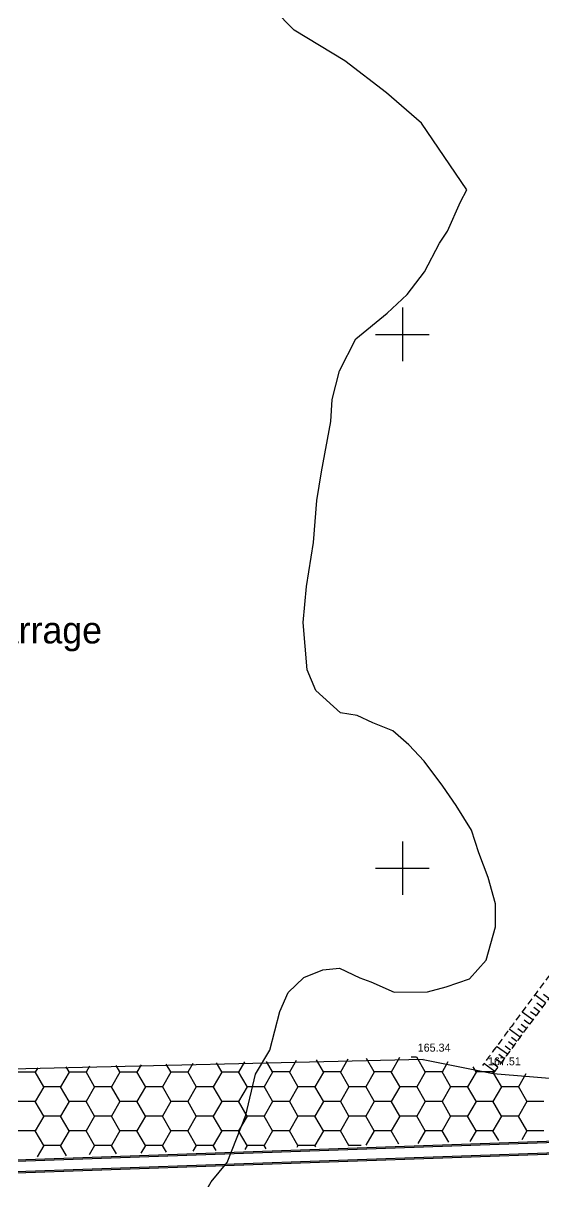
# Model space of a CAD drawing. Extents: x -83928 to -81707, y 15464 to 18601.
# Drawn here: x -83142 to -82947, y 15682.4 to 16116.6 of the extents above; entities that cross this region are included whole.
import ezdxf

# ---------------------------------------------------------------- set-up
doc = ezdxf.new("R2010")
doc.units = 0
doc.header["$MEASUREMENT"] = 0
doc.linetypes.add('INTERROMPU', pattern=[0.75, 0.5, -0.25])
for name, color, linetype in [('ALT', 7, 'Continuous'), ('Carroyage 1', 7, 'Continuous'), ('CONST', 7, 'Continuous'), ('LIMITE', 40, 'INTERROMPU'), ('POINTS', 3, 'Continuous'), ('Talus', 5, 'Continuous'), ('TITRE', 1, 'Continuous')]:
    doc.layers.add(name, color=color, linetype=linetype)

msp = doc.modelspace()

# ---------------------------------------------------------------- linework, layer by layer
at = {"linetype": 'ByBlock', "extrusion": (0.000932032, -0.005533, 0.999984)}
for p, q in [((-82992.24, 15728.21, 181.87), (-83215.39, 15723.01, 2.28)), ((-83124.81, 15723.59, 2.2), (-83125.91, 15725.5, 2.21)), ((-83117.2, 15725.74, 2.2), (-83118.45, 15723.58, 2.19)), ((-83105.76, 15723.59, 2.18), (-83107.16, 15726.02, 2.19)), ((-83097.84, 15726.28, 2.18), (-83099.4, 15723.58, 2.17)), ((-83086.71, 15723.59, 2.16), (-83088.41, 15726.54, 2.18)), ((-83078.48, 15726.82, 2.17), (-83080.35, 15723.58, 2.15)), ((-83067.66, 15723.6, 2.14), (-83069.66, 15727.06, 2.16)), ((-83059.12, 15727.35, 2.15), (-83061.3, 15723.58, 2.14)), ((-83048.61, 15723.6, 2.12), (-83050.91, 15727.58, 2.15)), ((-83039.76, 15727.89, 2.14), (-83042.25, 15723.58, 2.12)), ((-83029.56, 15723.6, 2.11), (-83032.16, 15728.1, 2.13)), ((-83020.4, 15728.43, 2.12), (-83023.2, 15723.58, 2.1)), ((-83010.51, 15723.6, 2.09), (-83013.41, 15728.62, 2.12)), ((-83001.04, 15728.97, 2.11), (-83004.15, 15723.58, 2.08)), ((-82994.64, 15729.09, 2.1), (-82996.69, 15729.09, 2.11)), ((-82994.59, 15729.15, 2.1), (-82994.63, 15729.08, 2.1)), ((-82991.46, 15723.6, 2.07), (-82994.63, 15729.1, 2.1)), ((-82992.24, 15728.21, 181.87), (-82965.92, 15723.08, 181.73)), ((-82982.92, 15727.36, 2.08), (-82985.1, 15723.58, 2.06)), ((-82972.41, 15723.6, 2.05), (-82973.52, 15725.52, 2.06)), ((-83137.52, 15723.58, 2.21), (-83143.87, 15723.58, 2.21)), ((-83134.33, 15718.09, 2.17), (-83137.51, 15723.59, 2.21)), ((-83136.56, 15725.2, 2.22), (-83137.5, 15723.57, 2.21)), ((-83124.8, 15723.58, 2.2), (-83127.98, 15718.08, 2.17)), ((-83118.47, 15723.58, 2.19), (-83124.82, 15723.58, 2.2)), ((-83115.28, 15718.09, 2.16), (-83118.46, 15723.59, 2.19)), ((-83105.75, 15723.58, 2.18), (-83108.93, 15718.08, 2.15)), ((-83099.42, 15723.58, 2.17), (-83105.77, 15723.58, 2.18)), ((-83096.23, 15718.1, 2.14), (-83099.41, 15723.59, 2.17)), ((-83086.7, 15723.58, 2.16), (-83089.88, 15718.08, 2.13)), ((-83080.37, 15723.58, 2.15), (-83086.72, 15723.58, 2.16)), ((-83077.18, 15718.1, 2.12), (-83080.36, 15723.6, 2.15)), ((-83067.65, 15723.58, 2.14), (-83070.83, 15718.08, 2.11)), ((-83061.32, 15723.58, 2.14), (-83067.67, 15723.58, 2.14)), ((-83058.13, 15718.1, 2.1), (-83061.31, 15723.6, 2.14)), ((-83048.6, 15723.58, 2.12), (-83051.78, 15718.08, 2.1)), ((-83042.27, 15723.59, 2.12), (-83048.62, 15723.59, 2.12)), ((-83039.08, 15718.1, 2.08), (-83042.26, 15723.6, 2.12)), ((-83029.55, 15723.58, 2.11), (-83032.73, 15718.08, 2.08)), ((-83023.22, 15723.59, 2.1), (-83029.57, 15723.59, 2.11)), ((-83020.03, 15718.1, 2.07), (-83023.21, 15723.6, 2.1)), ((-83010.5, 15723.58, 2.09), (-83013.68, 15718.08, 2.06)), ((-83004.17, 15723.59, 2.08), (-83010.52, 15723.59, 2.09)), ((-83000.98, 15718.1, 2.05), (-83004.16, 15723.6, 2.08)), ((-82991.45, 15723.58, 2.07), (-82994.63, 15718.08, 2.04)), ((-82985.12, 15723.59, 2.06), (-82991.47, 15723.59, 2.07)), ((-82981.93, 15718.1, 2.03), (-82985.11, 15723.6, 2.07)), ((-82972.4, 15723.58, 2.05), (-82975.58, 15718.08, 2.03)), ((-82966.07, 15723.59, 2.05), (-82972.42, 15723.59, 2.05)), ((-82962.88, 15718.1, 2.01), (-82966.06, 15723.6, 2.05)), ((-82965.79, 15724.05, 2.05), (-82966.05, 15723.58, 2.05)), ((-82965.92, 15723.08, 181.73), (-82824.57, 15710.87, 1.84)), ((-82953.73, 15722.92, 2.03), (-82956.53, 15718.09, 2.01)), ((-83134.33, 15718.08, 2.17), (-83137.5, 15712.58, 2.15)), ((-83127.99, 15718.08, 2.17), (-83134.34, 15718.08, 2.17)), ((-83124.8, 15712.59, 2.13), (-83127.98, 15718.09, 2.17)), ((-83115.28, 15718.08, 2.16), (-83118.45, 15712.58, 2.13)), ((-83108.94, 15718.08, 2.15), (-83115.29, 15718.08, 2.16)), ((-83105.75, 15712.6, 2.12), (-83108.93, 15718.09, 2.15)), ((-83096.23, 15718.08, 2.14), (-83099.4, 15712.58, 2.11)), ((-83089.89, 15718.08, 2.13), (-83096.24, 15718.08, 2.14)), ((-83086.7, 15712.6, 2.1), (-83089.88, 15718.1, 2.13)), ((-83077.18, 15718.08, 2.12), (-83080.35, 15712.58, 2.09)), ((-83070.84, 15718.09, 2.11), (-83077.19, 15718.08, 2.12)), ((-83067.65, 15712.6, 2.08), (-83070.83, 15718.1, 2.11)), ((-83058.13, 15718.08, 2.1), (-83061.3, 15712.58, 2.08)), ((-83051.79, 15718.09, 2.1), (-83058.14, 15718.09, 2.1)), ((-83048.6, 15712.6, 2.06), (-83051.78, 15718.1, 2.1)), ((-83039.08, 15718.08, 2.08), (-83042.25, 15712.58, 2.06)), ((-83032.74, 15718.09, 2.08), (-83039.09, 15718.09, 2.08)), ((-83029.56, 15712.6, 2.05), (-83032.73, 15718.1, 2.08)), ((-83020.03, 15718.08, 2.07), (-83023.2, 15712.58, 2.04)), ((-83013.69, 15718.09, 2.06), (-83020.04, 15718.09, 2.07)), ((-83010.51, 15712.6, 2.03), (-83013.68, 15718.1, 2.06)), ((-83000.98, 15718.08, 2.05), (-83004.15, 15712.58, 2.02)), ((-82994.64, 15718.09, 2.04), (-83000.99, 15718.09, 2.05)), ((-82991.46, 15712.6, 2.01), (-82994.63, 15718.1, 2.04)), ((-82981.93, 15718.08, 2.03), (-82985.1, 15712.58, 2)), ((-82975.59, 15718.09, 2.03), (-82981.94, 15718.09, 2.03)), ((-82972.41, 15712.6, 1.99), (-82975.58, 15718.1, 2.03)), ((-82962.88, 15718.09, 2.01), (-82966.05, 15712.59, 1.99)), ((-82956.54, 15718.09, 2.01), (-82962.89, 15718.09, 2.01)), ((-82953.36, 15712.6, 1.97), (-82956.53, 15718.1, 2.01)), ((-83137.52, 15712.58, 2.15), (-83143.87, 15712.58, 2.15)), ((-83134.33, 15707.09, 2.11), (-83137.5, 15712.59, 2.15)), ((-83124.8, 15712.58, 2.13), (-83127.98, 15707.08, 2.11)), ((-83118.47, 15712.58, 2.13), (-83124.82, 15712.58, 2.13)), ((-83115.28, 15707.1, 2.1), (-83118.45, 15712.59, 2.13)), ((-83105.75, 15712.58, 2.12), (-83108.93, 15707.08, 2.09)), ((-83099.42, 15712.58, 2.11), (-83105.77, 15712.58, 2.12)), ((-83096.23, 15707.1, 2.08), (-83099.4, 15712.6, 2.11)), ((-83086.7, 15712.58, 2.1), (-83089.88, 15707.08, 2.07)), ((-83080.37, 15712.59, 2.09), (-83086.72, 15712.58, 2.1)), ((-83077.18, 15707.1, 2.06), (-83080.35, 15712.6, 2.09)), ((-83067.65, 15712.58, 2.08), (-83070.83, 15707.08, 2.05)), ((-83061.32, 15712.59, 2.08), (-83067.67, 15712.59, 2.08)), ((-83058.13, 15707.1, 2.04), (-83061.3, 15712.6, 2.08)), ((-83048.6, 15712.58, 2.06), (-83051.78, 15707.08, 2.04)), ((-83042.27, 15712.59, 2.06), (-83048.62, 15712.59, 2.06)), ((-83039.08, 15707.1, 2.02), (-83042.25, 15712.6, 2.06)), ((-83029.55, 15712.58, 2.05), (-83032.73, 15707.08, 2.02)), ((-83023.22, 15712.59, 2.04), (-83029.57, 15712.59, 2.05)), ((-83020.03, 15707.1, 2.01), (-83023.21, 15712.6, 2.04)), ((-83010.5, 15712.58, 2.03), (-83013.68, 15707.08, 2)), ((-83004.17, 15712.59, 2.02), (-83010.52, 15712.59, 2.03)), ((-83000.98, 15707.1, 1.99), (-83004.16, 15712.6, 2.02)), ((-82991.45, 15712.58, 2.01), (-82994.63, 15707.09, 1.98)), ((-82985.12, 15712.59, 2), (-82991.47, 15712.59, 2.01)), ((-82981.93, 15707.1, 1.97), (-82985.11, 15712.6, 2)), ((-82972.4, 15712.59, 1.99), (-82975.58, 15707.09, 1.96)), ((-82966.07, 15712.59, 1.99), (-82972.42, 15712.59, 1.99)), ((-82962.88, 15707.1, 1.95), (-82966.06, 15712.6, 1.99)), ((-82953.35, 15712.59, 1.97), (-82956.53, 15707.09, 1.95)), ((-82947.02, 15712.59, 1.97), (-82953.37, 15712.59, 1.97)), ((-83134.33, 15707.08, 2.11), (-83137.5, 15701.58, 2.09)), ((-83127.99, 15707.08, 2.11), (-83134.34, 15707.08, 2.11)), ((-83124.8, 15701.6, 2.07), (-83127.98, 15707.1, 2.11)), ((-83115.28, 15707.08, 2.09), (-83118.45, 15701.58, 2.07)), ((-83108.94, 15707.08, 2.09), (-83115.29, 15707.08, 2.09)), ((-83105.75, 15701.6, 2.06), (-83108.93, 15707.1, 2.09)), ((-83096.23, 15707.08, 2.08), (-83099.4, 15701.58, 2.05)), ((-83089.89, 15707.09, 2.07), (-83096.24, 15707.09, 2.08)), ((-83086.7, 15701.6, 2.04), (-83089.88, 15707.1, 2.07)), ((-83077.18, 15707.08, 2.06), (-83080.35, 15701.58, 2.03)), ((-83070.84, 15707.09, 2.05), (-83077.19, 15707.09, 2.06)), ((-83067.65, 15701.6, 2.02), (-83070.83, 15707.1, 2.05)), ((-83058.13, 15707.08, 2.04), (-83061.3, 15701.58, 2.01)), ((-83051.79, 15707.09, 2.04), (-83058.14, 15707.09, 2.04)), ((-83048.6, 15701.6, 2), (-83051.78, 15707.1, 2.04)), ((-83039.08, 15707.08, 2.02), (-83042.25, 15701.58, 2)), ((-83032.74, 15707.09, 2.02), (-83039.09, 15707.09, 2.02)), ((-83029.55, 15701.6, 1.98), (-83032.73, 15707.1, 2.02)), ((-83020.03, 15707.08, 2.01), (-83023.2, 15701.58, 1.98)), ((-83013.69, 15707.09, 2), (-83020.04, 15707.09, 2.01)), ((-83010.5, 15701.6, 1.97), (-83013.68, 15707.1, 2)), ((-83000.98, 15707.08, 1.99), (-83004.15, 15701.59, 1.96)), ((-82994.64, 15707.09, 1.98), (-83000.99, 15707.09, 1.99)), ((-82991.45, 15701.6, 1.95), (-82994.63, 15707.1, 1.98)), ((-82981.93, 15707.09, 1.97), (-82985.1, 15701.59, 1.94)), ((-82975.59, 15707.09, 1.96), (-82981.94, 15707.09, 1.97)), ((-82972.4, 15701.6, 1.93), (-82975.58, 15707.1, 1.96)), ((-82962.88, 15707.09, 1.95), (-82966.05, 15701.59, 1.93)), ((-82956.54, 15707.09, 1.95), (-82962.89, 15707.09, 1.95)), ((-82953.35, 15701.61, 1.91), (-82956.53, 15707.1, 1.95)), ((-83137.52, 15701.58, 2.09), (-83143.87, 15701.58, 2.09)), ((-83134.33, 15696.1, 2.05), (-83137.5, 15701.6, 2.09)), ((-83124.8, 15701.58, 2.07), (-83127.98, 15696.08, 2.05)), ((-83118.47, 15701.58, 2.07), (-83124.82, 15701.58, 2.07)), ((-83115.28, 15696.1, 2.03), (-83118.45, 15701.6, 2.07)), ((-83105.75, 15701.58, 2.06), (-83108.93, 15696.08, 2.03)), ((-83099.42, 15701.59, 2.05), (-83105.77, 15701.59, 2.06)), ((-83096.23, 15696.1, 2.02), (-83099.4, 15701.6, 2.05)), ((-83086.7, 15701.58, 2.04), (-83089.88, 15696.08, 2.01)), ((-83080.37, 15701.59, 2.03), (-83086.72, 15701.59, 2.04)), ((-83077.18, 15696.1, 2), (-83080.35, 15701.6, 2.03)), ((-83067.65, 15701.58, 2.02), (-83070.83, 15696.08, 1.99)), ((-83061.32, 15701.59, 2.01), (-83067.67, 15701.59, 2.02)), ((-83058.13, 15696.1, 1.98), (-83061.3, 15701.6, 2.01)), ((-83048.6, 15701.58, 2), (-83051.78, 15696.08, 1.97)), ((-83042.27, 15701.59, 2), (-83048.62, 15701.59, 2)), ((-83039.08, 15696.1, 1.96), (-83042.25, 15701.6, 2)), ((-83029.55, 15701.58, 1.98), (-83032.73, 15696.08, 1.96)), ((-83023.22, 15701.59, 1.98), (-83029.57, 15701.59, 1.98)), ((-83020.03, 15696.1, 1.95), (-83023.2, 15701.6, 1.98)), ((-83010.5, 15701.59, 1.97), (-83013.64, 15696.15, 1.94)), ((-83004.17, 15701.59, 1.96), (-83010.52, 15701.59, 1.97)), ((-83001.26, 15696.59, 1.93), (-83004.15, 15701.6, 1.96)), ((-82991.45, 15701.59, 1.95), (-82994.19, 15696.84, 1.93)), ((-82985.12, 15701.59, 1.94), (-82991.47, 15701.59, 1.95)), ((-82982.59, 15697.24, 1.92), (-82985.1, 15701.6, 1.94)), ((-82972.4, 15701.59, 1.93), (-82974.75, 15697.52, 1.91)), ((-82966.07, 15701.59, 1.93), (-82972.42, 15701.59, 1.93)), ((-82963.92, 15697.9, 1.9), (-82966.05, 15701.6, 1.93)), ((-82953.35, 15701.59, 1.91), (-82955.3, 15698.2, 1.9)), ((-82947.02, 15701.59, 1.91), (-82953.37, 15701.59, 1.91)), ((-82938.94, 15697.78, 181.12), (-83219.37, 15687.92, 181.32)), ((-82938.93, 15697.28, 181.11), (-83219.35, 15687.42, 181.32)), ((-83134.33, 15696.08, 2.05), (-83136.78, 15691.82, 2.03)), ((-83127.99, 15696.09, 2.05), (-83134.34, 15696.08, 2.05)), ((-83125.73, 15692.21, 2.02), (-83127.98, 15696.1, 2.05)), ((-83115.28, 15696.08, 2.03), (-83117.34, 15692.5, 2.02)), ((-83108.94, 15696.09, 2.03), (-83115.29, 15696.09, 2.03)), ((-83107.06, 15692.87, 2.01), (-83108.93, 15696.1, 2.03)), ((-83096.23, 15696.08, 2.02), (-83097.9, 15693.19, 2)), ((-83089.89, 15696.09, 2.01), (-83096.24, 15696.09, 2.02)), ((-83088.39, 15693.52, 1.99), (-83089.88, 15696.1, 2.01)), ((-83077.18, 15696.08, 2), (-83078.45, 15693.87, 1.99)), ((-83070.84, 15696.09, 1.99), (-83077.19, 15696.09, 2)), ((-83069.72, 15694.18, 1.98), (-83070.83, 15696.1, 1.99)), ((-83058.13, 15696.08, 1.98), (-83059.01, 15694.56, 1.97)), ((-83051.79, 15696.09, 1.97), (-83058.14, 15696.09, 1.98)), ((-83051.05, 15694.84, 1.97), (-83051.78, 15696.1, 1.98)), ((-83039.08, 15696.08, 1.96), (-83039.56, 15695.24, 1.96)), ((-83032.74, 15696.09, 1.96), (-83039.09, 15696.09, 1.96)), ((-83032.38, 15695.49, 1.95), (-83032.73, 15696.1, 1.96)), ((-83020.03, 15696.09, 1.95), (-83020.12, 15695.92, 1.94)), ((-83015.36, 15696.09, 1.94), (-83020.04, 15696.09, 1.95)), ((-82938.82, 15693.42, 181.09), (-83219.21, 15683.55, 181.3)), ((-82938.81, 15692.92, 181.09), (-83219.2, 15683.05, 181.3))]:
    msp.add_line(p, q, dxfattribs=at)
at = {"layer": 'Carroyage 1'}
for p, q in [((-83000, 16010), (-83000, 15990)), ((-83010, 16000), (-82990, 16000)), ((-83000, 15810), (-83000, 15790)), ((-83010, 15800), (-82990, 15800))]:
    msp.add_line(p, q, dxfattribs=at)
at = {"layer": 'LIMITE', "linetype": 'INTERROMPU', "ltscale": 5}
msp.add_open_spline([(-82786.22, 15944.43, 183.83), (-82789.96, 15942.13, 183.81), (-82793.71, 15939.83, 183.8), (-82804.99, 15932.8, 183.75), (-82812.56, 15927.91, 183.71), (-82827.43, 15917.58, 183.64), (-82834.74, 15912.14, 183.59), (-82846.48, 15902.45, 183.51), (-82851.08, 15898.38, 183.48), (-82858.54, 15891.19, 183.42), (-82861.49, 15888.16, 183.39), (-82870.03, 15878.8, 183.3), (-82875.29, 15872.18, 183.24), (-82881.75, 15862.41, 183.14), (-82883.44, 15859.65, 183.11), (-82886.69, 15854.07, 183.06), (-82888.24, 15851.25, 183.03), (-82892.76, 15842.76, 182.94), (-82895.61, 15837.07, 182.88), (-82899.52, 15829.53, 182.8), (-82900.54, 15827.58, 182.78), (-82902.61, 15823.71, 182.74), (-82903.66, 15821.78, 182.72), (-82906.85, 15816.02, 182.66), (-82909.02, 15812.21, 182.62), (-82915.73, 15800.91, 182.51), (-82920.42, 15793.54, 182.43), (-82927.03, 15783.97, 182.34), (-82928.71, 15781.61, 182.32), (-82932.13, 15776.89, 182.27), (-82933.86, 15774.54, 182.25), (-82937.84, 15769.2, 182.2), (-82940.09, 15766.22, 182.17), (-82944.31, 15760.62, 182.11), (-82946.27, 15758.01, 182.09), (-82950.17, 15752.79, 182.04), (-82952.12, 15750.18, 182.01), (-82957.94, 15742.33, 181.94), (-82961.81, 15737.08, 181.88), (-82967.1, 15729.91, 181.81), (-82968.52, 15727.98, 181.8), (-82969.94, 15726.04, 181.78)], degree=3, knots=[0, 0, 0, 0, 13.198428, 13.198428, 39.595284, 39.595284, 65.99214, 65.99214, 83.83665, 83.83665, 96.163889, 96.163889, 120.818367, 120.818367, 130.292155, 130.292155, 139.765943, 139.765943, 158.713519, 158.713519, 165.357225, 165.357225, 172.00093, 172.00093, 185.288341, 185.288341, 211.863162, 211.863162, 220.69657, 220.69657, 229.529978, 229.529978, 240.761502, 240.761502, 250.52289, 250.52289, 260.284277, 260.284277, 279.807051, 279.807051, 287.009074, 287.009074, 287.009074, 287.009074], dxfattribs=at)
msp.add_spline([(-82783.61, 15940.16, 183.77), (-82798.56, 15930.91, 183.71), (-82876.11, 15861.87, 183.12), (-82894.98, 15827.43, 182.76), (-82922.41, 15781.87, 182.3), (-82940.06, 15757.95, 182.07), (-82965.92, 15723.08, 181.73)], degree=3, dxfattribs=at)
at = {"layer": 'POINTS', "extrusion": (0.002059, -0.012217, 0.999923)}
for centre in [(-82992.43, 15727.17, -182.42), (-82966.11, 15722.04, -182.42)]:
    msp.add_circle(centre, 0.05, dxfattribs=at)
at = {"layer": 'Talus', "linetype": 'ByBlock', "extrusion": (0.000932032, -0.005533, 0.999984)}
for p, q in [((-82946.38, 15749.51, 181.99), (-82950.39, 15752.5, 182.03)), ((-82945.18, 15751.11, 182), (-82947.19, 15752.61, 182.03)), ((-82948.77, 15746.3, 181.95), (-82950.77, 15747.79, 181.98)), ((-82947.57, 15747.91, 181.97), (-82949.58, 15749.4, 181.99)), ((-82951.15, 15743.09, 181.92), (-82955.17, 15746.07, 181.97)), ((-82952.34, 15741.48, 181.91), (-82954.35, 15742.97, 181.93)), ((-82949.96, 15744.7, 181.94), (-82951.97, 15746.19, 181.96)), ((-82955.91, 15736.66, 181.86), (-82959.93, 15739.63, 181.91)), ((-82954.72, 15738.27, 181.88), (-82956.73, 15739.75, 181.9)), ((-82953.53, 15739.88, 181.89), (-82955.54, 15741.36, 181.92)), ((-82958.28, 15733.44, 181.83), (-82960.3, 15734.93, 181.85)), ((-82957.1, 15735.05, 181.85), (-82959.11, 15736.54, 181.87)), ((-82960.66, 15730.22, 181.8), (-82964.68, 15733.19, 181.85)), ((-82961.84, 15728.61, 181.78), (-82963.86, 15730.09, 181.81)), ((-82959.47, 15731.83, 181.81), (-82961.48, 15733.32, 181.84)), ((-82965.4, 15723.78, 181.74), (-82969.43, 15726.74, 181.78)), ((-82964.22, 15725.39, 181.75), (-82966.23, 15726.87, 181.78)), ((-82963.03, 15727, 181.77), (-82965.04, 15728.48, 181.79))]:
    msp.add_line(p, q, dxfattribs=at)
at = {"layer": 'TITRE', "color": 6, "extrusion": (5.66479e-06, 4.98154e-06, 1), "elevation": 207.47}
msp.add_lwpolyline([(-83116.67, 15557.86), (-83121.52, 15564.5), (-83131.33, 15578.17), (-83136.48, 15589.91), (-83140.2, 15608.35), (-83138.6, 15615.46), (-83137.67, 15628.09), (-83133.35, 15634.06), (-83124.07, 15642.08), (-83118.92, 15648.39), (-83111.51, 15654.67), (-83103.83, 15657.19), (-83094.88, 15658.95), (-83085.4, 15664.15), (-83076.85, 15673.16), (-83071.62, 15682.41), (-83065.6, 15689.73), (-83058.67, 15707.41), (-83054.99, 15722.79), (-83049.65, 15731.77), (-83045.9, 15746.21), (-83042.7, 15753.34), (-83036.94, 15758.94), (-83029.76, 15761.9), (-83023.57, 15762.52), (-83015.95, 15758.89), (-83011.78, 15757.39), (-83003.1, 15753.55), (-82990.53, 15753.58), (-82983.57, 15755.49), (-82974.79, 15758.46), (-82968.65, 15765.51), (-82965.05, 15777.96), (-82965.08, 15786.65), (-82967.83, 15796.48), (-82971.29, 15805.7), (-82974.13, 15814.2), (-82979.87, 15823.44), (-82984.81, 15830.75), (-82991.87, 15840.09), (-82997.58, 15846.12), (-83003.61, 15851.38), (-83011, 15854.45), (-83016.95, 15857.16), (-83023.17, 15858.14), (-83032.44, 15866.57), (-83035.61, 15874.29), (-83037.11, 15892.06), (-83035.84, 15905.49), (-83033.28, 15922.03), (-83031.99, 15937.73), (-83030.26, 15948.45), (-83026.72, 15967.34), (-83026.24, 15975.6), (-83023.57, 15986.38), (-83017.47, 15998.26), (-83005.64, 16007.98), (-82998.17, 16014.94), (-82991.65, 16023.44), (-82986.04, 16034.15), (-82983.04, 16038.62), (-82978.2, 16049.65), (-82975.86, 16054.17), (-82992.88, 16079.1), (-83005.95, 16090.49), (-83021.52, 16102.46), (-83040.47, 16114.01), (-83056.03, 16129.87), (-83075.8, 16146.57), (-83093.63, 16162.46), (-83100.69, 16170.2), (-83119.39, 16185.08), (-83125, 16197.95), (-83132.4, 16206.52), (-83143.67, 16220.6), (-83147.29, 16227.83), (-83158.37, 16233.59), (-83170.83, 16237.17), (-83176.67, 16239.6), (-83185.14, 16244.5), (-83185.97, 16249.65), (-83181.75, 16261.41), (-83175.77, 16273.57), (-83174.25, 16283.25), (-83177.23, 16299.14), (-83182.94, 16310.68), (-83190.84, 16319.7), (-83199.16, 16324.99), (-83215.23, 16335.8), (-83230.52, 16340.79), (-83239.13, 16347.58), (-83241.3, 16354.44), (-83241.12, 16364.21), (-83240.43, 16379.05), (-83233.61, 16402.55)], dxfattribs=at)

# ---------------------------------------------------------------- texts
at = {"layer": 'ALT', "extrusion": (0.002059, -0.012217, 0.999923)}
for s, p in [('165.34', (-82994.43, 15730.17, -182.42)), ('167.51', (-82968.11, 15725.04, -182.42))]:
    msp.add_text(s, height=3, rotation=359.9958, dxfattribs=at).set_placement(p)
at = {"layer": 'CONST', "linetype": 'ByBlock', "extrusion": (0.000932032, -0.005533, 0.999984)}
msp.add_text('Barrage', height=10, rotation=0.0032, dxfattribs=at).set_placement((-83159.64, 15881.31, -562.12))

doc.saveas('drawing.dxf')
